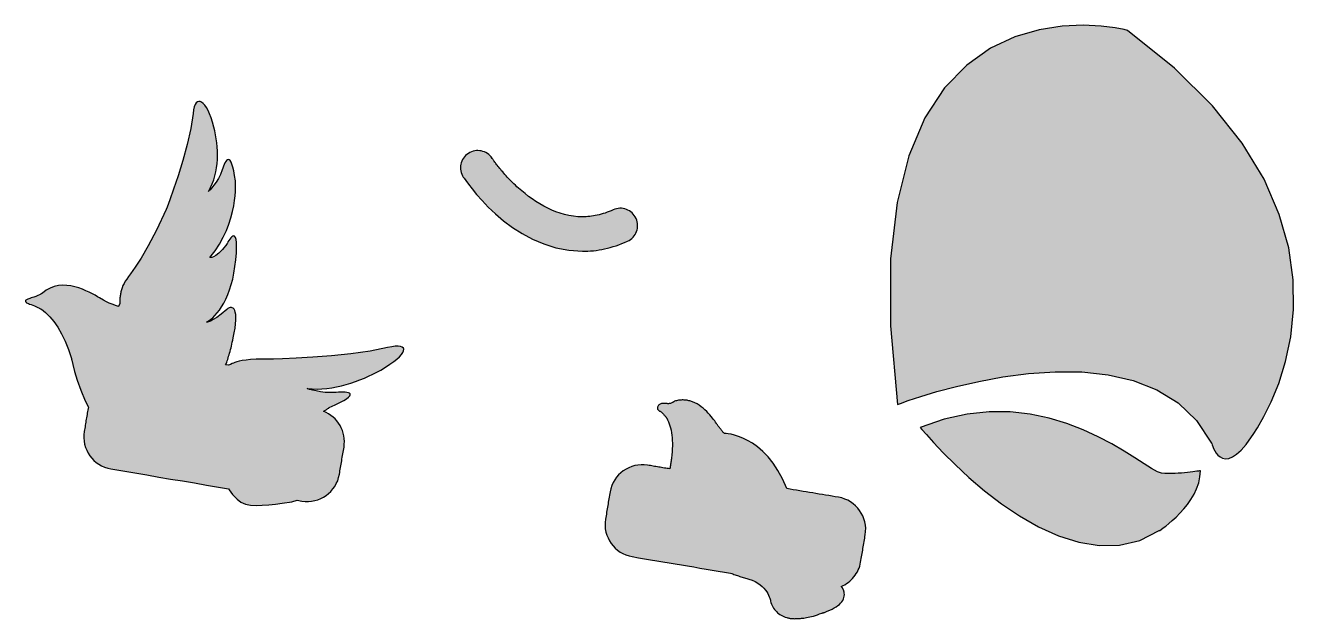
# Model space of a CAD drawing. Extents: x 15.7 to 35.2, y 97.1 to 106.2.
import ezdxf

# ---------------------------------------------------------------- set-up
doc = ezdxf.new("R2010")
doc.units = 0
doc.header["$MEASUREMENT"] = 0
doc.layers.add('_U_30EC_U_30A4_U_30E4_U_30', color=7, linetype='CONTINUOUS')

# ---------------------------------------------------------------- blocks, each defined once
blk = doc.blocks.new('BLOCK_2')
at = {"layer": '_U_30EC_U_30A4_U_30E4_U_30'}
h = blk.add_hatch(color=1, dxfattribs=at)
h.dxf.hatch_style = 2
h.paths.add_polyline_path([(35.189, 102.268), (35.12, 102.757), (34.975, 103.272), (34.74, 103.81), (34.403, 104.366), (33.95, 104.936), (33.369, 105.514), (32.645, 106.096), (32.596, 106.108), (32.457, 106.134), (32.243, 106.16), (31.968, 106.173), (31.646, 106.159), (31.292, 106.105), (30.921, 105.996), (30.545, 105.821), (30.18, 105.564), (29.84, 105.213), (29.539, 104.753), (29.292, 104.172), (29.112, 103.455), (29.014, 102.589), (29.012, 101.56), (29.121, 100.355), (29.164, 100.371), (29.285, 100.414), (29.475, 100.477), (29.724, 100.552), (30.024, 100.632), (30.364, 100.71), (30.736, 100.779), (31.13, 100.83), (31.536, 100.858), (31.945, 100.854), (32.348, 100.812), (32.735, 100.723), (33.097, 100.582), (33.424, 100.379), (33.707, 100.109), (33.937, 99.763), (33.939, 99.756), (33.944, 99.738), (33.953, 99.712), (33.967, 99.68), (33.985, 99.644), (34.007, 99.609), (34.034, 99.576), (34.067, 99.549), (34.105, 99.529), (34.149, 99.521), (34.199, 99.527), (34.255, 99.549), (34.318, 99.59), (34.388, 99.654), (34.464, 99.742), (34.548, 99.859), (34.574, 99.895), (34.641, 99.999), (34.738, 100.168), (34.85, 100.396), (34.965, 100.679), (35.07, 101.013), (35.15, 101.392), (35.194, 101.812)])
h = blk.add_hatch(color=1, dxfattribs=at)
h.dxf.hatch_style = 2
h.paths.add_polyline_path([(21.523, 101.235), (21.498, 101.245), (21.462, 101.249), (21.417, 101.248), (21.363, 101.241), (21.298, 101.227), (21.03, 101.174), (20.737, 101.132), (20.437, 101.101), (20.15, 101.079), (19.894, 101.064), (19.688, 101.055), (19.551, 101.051), (19.501, 101.05), (19.383, 101.051), (19.282, 101.048), (19.197, 101.044), (19.127, 101.037), (19.07, 101.03), (19.023, 101.021), (18.987, 101.011), (18.958, 101.001), (18.935, 100.991), (18.917, 100.982), (18.888, 100.967), (18.859, 100.958), (18.815, 100.961), (18.823, 100.981), (18.831, 101.003), (18.839, 101.024), (18.847, 101.047), (18.854, 101.07), (18.861, 101.094), (18.869, 101.118), (18.876, 101.143), (18.883, 101.169), (18.89, 101.196), (18.897, 101.223), (18.903, 101.252), (18.91, 101.281), (18.917, 101.312), (18.924, 101.343), (18.931, 101.375), (18.947, 101.456), (18.959, 101.528), (18.967, 101.591), (18.971, 101.647), (18.971, 101.695), (18.969, 101.735), (18.963, 101.769), (18.955, 101.796), (18.944, 101.817), (18.931, 101.831), (18.917, 101.84), (18.902, 101.844), (18.885, 101.843), (18.867, 101.837), (18.849, 101.827), (18.831, 101.813), (18.746, 101.743), (18.678, 101.692), (18.624, 101.657), (18.583, 101.635), (18.554, 101.624), (18.536, 101.619), (18.525, 101.619), (18.522, 101.619), (18.552, 101.636), (18.584, 101.658), (18.617, 101.686), (18.65, 101.72), (18.684, 101.759), (18.718, 101.804), (18.752, 101.855), (18.785, 101.911), (18.816, 101.973), (18.846, 102.041), (18.874, 102.115), (18.9, 102.195), (18.923, 102.28), (18.942, 102.372), (18.958, 102.47), (18.97, 102.573), (18.979, 102.684), (18.982, 102.772), (18.98, 102.839), (18.974, 102.887), (18.965, 102.919), (18.953, 102.937), (18.939, 102.943), (18.924, 102.939), (18.908, 102.928), (18.892, 102.911), (18.877, 102.891), (18.862, 102.869), (18.85, 102.849), (18.841, 102.831), (18.835, 102.819), (18.832, 102.815), (18.765, 102.734), (18.71, 102.677), (18.665, 102.64), (18.63, 102.619), (18.604, 102.609), (18.586, 102.608), (18.576, 102.61), (18.573, 102.612), (18.652, 102.714), (18.72, 102.817), (18.778, 102.921), (18.826, 103.023), (18.865, 103.124), (18.896, 103.221), (18.92, 103.314), (18.939, 103.401), (18.951, 103.483), (18.96, 103.557), (18.965, 103.622), (18.967, 103.678), (18.967, 103.724), (18.966, 103.758), (18.965, 103.779), (18.964, 103.786), (18.952, 103.871), (18.939, 103.941), (18.926, 103.998), (18.912, 104.043), (18.898, 104.075), (18.884, 104.097), (18.87, 104.109), (18.856, 104.113), (18.842, 104.109), (18.829, 104.099), (18.816, 104.083), (18.803, 104.062), (18.791, 104.038), (18.78, 104.011), (18.77, 103.983), (18.761, 103.954), (18.735, 103.886), (18.704, 103.823), (18.669, 103.767), (18.635, 103.719), (18.603, 103.679), (18.577, 103.65), (18.559, 103.632), (18.553, 103.625), (18.583, 103.682), (18.61, 103.74), (18.632, 103.8), (18.651, 103.862), (18.665, 103.924), (18.677, 103.987), (18.684, 104.051), (18.689, 104.115), (18.691, 104.179), (18.69, 104.243), (18.686, 104.307), (18.68, 104.37), (18.671, 104.432), (18.661, 104.494), (18.649, 104.553), (18.635, 104.612), (18.614, 104.687), (18.592, 104.755), (18.569, 104.815), (18.545, 104.867), (18.52, 104.911), (18.496, 104.947), (18.471, 104.975), (18.447, 104.994), (18.424, 105.004), (18.403, 105.006), (18.382, 104.998), (18.364, 104.982), (18.348, 104.956), (18.334, 104.92), (18.324, 104.874), (18.316, 104.819), (18.282, 104.589), (18.227, 104.345), (18.159, 104.098), (18.087, 103.865), (18.017, 103.659), (17.957, 103.495), (17.916, 103.385), (17.9, 103.346), (17.753, 103.032), (17.626, 102.788), (17.519, 102.602), (17.429, 102.463), (17.356, 102.36), (17.326, 102.318), (17.299, 102.28), (17.276, 102.246), (17.256, 102.213), (17.239, 102.18), (17.226, 102.146), (17.221, 102.131), (17.216, 102.115), (17.212, 102.1), (17.208, 102.084), (17.205, 102.068), (17.202, 102.052), (17.2, 102.037), (17.198, 102.021), (17.196, 102.005), (17.194, 101.989), (17.193, 101.973), (17.192, 101.958), (17.192, 101.942), (17.191, 101.927), (17.191, 101.912), (17.191, 101.898), (17.189, 101.893), (17.186, 101.889), (17.184, 101.884), (17.182, 101.88), (17.18, 101.877), (17.178, 101.873), (17.177, 101.87), (17.175, 101.867), (17.174, 101.865), (17.173, 101.863), (17.171, 101.859), (17.17, 101.858), (17.17, 101.857), (17.169, 101.856), (17.169, 101.856), (17.155, 101.863), (17.141, 101.869), (17.128, 101.875), (17.115, 101.879), (17.102, 101.884), (17.089, 101.889), (17.061, 101.899), (17.029, 101.912), (16.989, 101.931), (16.94, 101.956), (16.88, 101.991), (16.849, 102.009), (16.813, 102.03), (16.771, 102.053), (16.724, 102.077), (16.673, 102.101), (16.619, 102.124), (16.561, 102.144), (16.501, 102.162), (16.44, 102.175), (16.377, 102.183), (16.313, 102.185), (16.25, 102.179), (16.187, 102.165), (16.125, 102.142), (16.064, 102.109), (16.007, 102.064), (16.004, 102.062), (15.995, 102.057), (15.98, 102.049), (15.96, 102.038), (15.935, 102.026), (15.905, 102.013), (15.871, 102.001), (15.832, 101.989), (15.813, 101.983), (15.796, 101.977), (15.781, 101.971), (15.769, 101.965), (15.758, 101.96), (15.751, 101.954), (15.746, 101.948), (15.743, 101.942), (15.743, 101.936), (15.747, 101.93), (15.753, 101.924), (15.762, 101.917), (15.774, 101.911), (15.79, 101.904), (15.809, 101.896), (15.831, 101.889), (15.858, 101.879), (15.885, 101.868), (15.912, 101.855), (15.936, 101.843), (15.958, 101.832), (15.974, 101.823), (15.985, 101.817), (15.988, 101.815), (15.989, 101.815), (16.053, 101.764), (16.116, 101.701), (16.178, 101.626), (16.239, 101.539), (16.297, 101.439), (16.352, 101.326), (16.403, 101.2), (16.449, 101.06), (16.45, 101.056), (16.451, 101.051), (16.454, 101.035), (16.47, 100.967), (16.497, 100.862), (16.538, 100.729), (16.592, 100.577), (16.66, 100.412), (16.709, 100.316), (16.705, 100.293), (16.701, 100.269), (16.697, 100.246), (16.693, 100.222), (16.689, 100.199), (16.685, 100.175), (16.681, 100.152), (16.677, 100.129), (16.673, 100.105), (16.669, 100.082), (16.665, 100.058), (16.661, 100.035), (16.658, 100.012), (16.654, 99.988), (16.65, 99.965), (16.646, 99.941), (16.64, 99.891), (16.639, 99.841), (16.643, 99.792), (16.652, 99.744), (16.666, 99.697), (16.684, 99.652), (16.706, 99.609), (16.732, 99.569), (16.762, 99.531), (16.795, 99.496), (16.831, 99.465), (16.871, 99.437), (16.913, 99.412), (16.958, 99.392), (17.006, 99.376), (17.056, 99.365), (17.239, 99.335), (17.422, 99.304), (17.605, 99.273), (17.788, 99.242), (17.971, 99.211), (18.154, 99.181), (18.337, 99.15), (18.52, 99.119), (18.703, 99.088), (18.859, 99.062), (18.871, 99.043), (18.922, 98.974), (18.989, 98.9), (19.048, 98.855), (19.118, 98.826), (19.197, 98.811), (19.283, 98.806), (19.377, 98.808), (19.475, 98.817), (19.578, 98.827), (19.684, 98.838), (19.83, 98.86), (19.912, 98.885), (19.983, 98.873), (20.034, 98.867), (20.084, 98.866), (20.133, 98.87), (20.181, 98.879), (20.228, 98.893), (20.273, 98.911), (20.315, 98.933), (20.356, 98.959), (20.394, 98.989), (20.428, 99.022), (20.46, 99.058), (20.488, 99.098), (20.512, 99.14), (20.533, 99.185), (20.548, 99.233), (20.559, 99.283), (20.564, 99.309), (20.568, 99.335), (20.573, 99.361), (20.577, 99.387), (20.581, 99.413), (20.586, 99.439), (20.59, 99.465), (20.595, 99.491), (20.599, 99.518), (20.603, 99.544), (20.608, 99.57), (20.612, 99.596), (20.616, 99.622), (20.621, 99.648), (20.625, 99.674), (20.63, 99.7), (20.635, 99.745), (20.637, 99.789), (20.634, 99.832), (20.628, 99.874), (20.618, 99.916), (20.605, 99.956), (20.589, 99.995), (20.569, 100.033), (20.547, 100.068), (20.521, 100.102), (20.493, 100.133), (20.463, 100.162), (20.429, 100.188), (20.394, 100.212), (20.356, 100.232), (20.317, 100.25), (20.324, 100.253), (20.333, 100.259), (20.337, 100.261), (20.346, 100.267), (20.354, 100.272), (20.362, 100.277), (20.369, 100.282), (20.376, 100.287), (20.378, 100.288), (20.384, 100.292), (20.391, 100.297), (20.391, 100.297), (20.395, 100.3), (20.398, 100.303), (20.401, 100.304), (20.403, 100.306), (20.404, 100.307), (20.404, 100.307), (20.494, 100.348), (20.567, 100.384), (20.625, 100.416), (20.669, 100.444), (20.699, 100.467), (20.718, 100.487), (20.726, 100.503), (20.725, 100.516), (20.715, 100.527), (20.698, 100.534), (20.675, 100.54), (20.648, 100.543), (20.616, 100.544), (20.582, 100.544), (20.547, 100.543), (20.511, 100.54), (20.425, 100.537), (20.343, 100.541), (20.268, 100.55), (20.201, 100.562), (20.145, 100.575), (20.102, 100.587), (20.075, 100.595), (20.065, 100.598), (20.14, 100.593), (20.216, 100.591), (20.291, 100.594), (20.367, 100.6), (20.442, 100.61), (20.516, 100.624), (20.59, 100.64), (20.663, 100.659), (20.735, 100.681), (20.806, 100.705), (20.875, 100.731), (20.943, 100.758), (21.008, 100.788), (21.072, 100.818), (21.133, 100.85), (21.193, 100.883), (21.268, 100.927), (21.335, 100.971), (21.392, 101.012), (21.441, 101.051), (21.48, 101.088), (21.511, 101.121), (21.532, 101.152), (21.544, 101.179), (21.546, 101.202), (21.54, 101.221)])
h = blk.add_hatch(color=1, dxfattribs=at)
h.dxf.hatch_style = 2
h.paths.add_polyline_path([(24.714, 102.765), (24.758, 102.777), (24.802, 102.791), (24.846, 102.807), (24.89, 102.823), (24.934, 102.841), (24.978, 102.861), (25.002, 102.873), (25.024, 102.888), (25.045, 102.904), (25.063, 102.922), (25.079, 102.942), (25.094, 102.963), (25.106, 102.985), (25.116, 103.008), (25.124, 103.033), (25.129, 103.057), (25.132, 103.083), (25.133, 103.108), (25.131, 103.134), (25.127, 103.16), (25.119, 103.185), (25.11, 103.211), (25.097, 103.235), (25.082, 103.257), (25.066, 103.277), (25.048, 103.296), (25.028, 103.312), (25.007, 103.327), (24.985, 103.339), (24.961, 103.349), (24.937, 103.357), (24.912, 103.362), (24.887, 103.365), (24.861, 103.366), (24.836, 103.364), (24.81, 103.359), (24.784, 103.352), (24.759, 103.342), (24.727, 103.328), (24.696, 103.315), (24.664, 103.304), (24.634, 103.293), (24.603, 103.283), (24.573, 103.274), (24.543, 103.266), (24.514, 103.259), (24.484, 103.253), (24.455, 103.248), (24.427, 103.244), (24.398, 103.241), (24.37, 103.238), (24.342, 103.236), (24.314, 103.235), (24.287, 103.234), (24.217, 103.236), (24.149, 103.243), (24.08, 103.254), (24.013, 103.27), (23.947, 103.289), (23.881, 103.312), (23.817, 103.338), (23.754, 103.367), (23.693, 103.399), (23.632, 103.433), (23.574, 103.47), (23.517, 103.508), (23.461, 103.548), (23.408, 103.59), (23.356, 103.632), (23.307, 103.676), (23.283, 103.697), (23.26, 103.719), (23.237, 103.74), (23.216, 103.761), (23.194, 103.783), (23.174, 103.804), (23.154, 103.825), (23.134, 103.845), (23.116, 103.865), (23.098, 103.885), (23.081, 103.905), (23.064, 103.924), (23.048, 103.942), (23.033, 103.96), (23.019, 103.977), (23.005, 103.994), (22.993, 104.009), (22.981, 104.025), (22.97, 104.039), (22.96, 104.052), (22.951, 104.064), (22.942, 104.075), (22.935, 104.086), (22.928, 104.095), (22.922, 104.103), (22.917, 104.111), (22.913, 104.117), (22.91, 104.122), (22.907, 104.126), (22.905, 104.129), (22.904, 104.13), (22.903, 104.131), (22.887, 104.153), (22.869, 104.173), (22.85, 104.19), (22.829, 104.206), (22.807, 104.219), (22.784, 104.23), (22.76, 104.239), (22.736, 104.245), (22.711, 104.249), (22.685, 104.251), (22.66, 104.25), (22.634, 104.247), (22.609, 104.241), (22.584, 104.233), (22.56, 104.222), (22.537, 104.208), (22.515, 104.192), (22.495, 104.174), (22.477, 104.155), (22.462, 104.134), (22.449, 104.112), (22.438, 104.089), (22.429, 104.065), (22.423, 104.041), (22.418, 104.016), (22.417, 103.99), (22.418, 103.965), (22.421, 103.939), (22.427, 103.914), (22.435, 103.889), (22.446, 103.865), (22.46, 103.842), (22.471, 103.827), (22.498, 103.791), (22.539, 103.735), (22.594, 103.663), (22.663, 103.578), (22.747, 103.484), (22.843, 103.383), (22.953, 103.279), (23.077, 103.175), (23.213, 103.073), (23.362, 102.978), (23.523, 102.892), (23.696, 102.819), (23.881, 102.761), (24.078, 102.722), (24.287, 102.705), (24.329, 102.706), (24.37, 102.708), (24.413, 102.711), (24.455, 102.715), (24.498, 102.72), (24.541, 102.726), (24.584, 102.734), (24.627, 102.743), (24.671, 102.753)])
h = blk.add_hatch(color=1, dxfattribs=at)
h.dxf.hatch_style = 2
h.paths.add_polyline_path([(28.618, 98.553), (28.604, 98.599), (28.586, 98.644), (28.564, 98.687), (28.538, 98.727), (28.509, 98.765), (28.475, 98.8), (28.439, 98.831), (28.399, 98.859), (28.357, 98.884), (28.312, 98.904), (28.264, 98.92), (28.214, 98.931), (28.165, 98.939), (28.115, 98.947), (28.066, 98.956), (28.016, 98.964), (27.967, 98.972), (27.917, 98.981), (27.868, 98.989), (27.818, 98.997), (27.769, 99.006), (27.719, 99.014), (27.67, 99.022), (27.62, 99.031), (27.571, 99.039), (27.521, 99.047), (27.472, 99.056), (27.422, 99.064), (27.357, 99.213), (27.286, 99.343), (27.211, 99.456), (27.133, 99.553), (27.053, 99.635), (26.974, 99.704), (26.895, 99.76), (26.818, 99.804), (26.746, 99.839), (26.679, 99.865), (26.618, 99.884), (26.566, 99.897), (26.522, 99.905), (26.49, 99.908), (26.469, 99.91), (26.462, 99.91), (26.455, 99.919), (26.447, 99.927), (26.44, 99.936), (26.432, 99.946), (26.425, 99.955), (26.417, 99.964), (26.41, 99.974), (26.402, 99.983), (26.394, 99.993), (26.387, 100.003), (26.379, 100.013), (26.371, 100.023), (26.364, 100.034), (26.356, 100.044), (26.348, 100.055), (26.341, 100.065), (26.329, 100.082), (26.315, 100.102), (26.299, 100.124), (26.281, 100.147), (26.262, 100.171), (26.24, 100.196), (26.217, 100.222), (26.193, 100.247), (26.166, 100.273), (26.138, 100.297), (26.108, 100.321), (26.077, 100.343), (26.044, 100.363), (26.009, 100.381), (25.973, 100.396), (25.935, 100.409), (25.92, 100.412), (25.905, 100.416), (25.891, 100.419), (25.876, 100.421), (25.861, 100.422), (25.846, 100.423), (25.831, 100.424), (25.817, 100.424), (25.802, 100.423), (25.787, 100.422), (25.772, 100.421), (25.758, 100.419), (25.743, 100.416), (25.728, 100.412), (25.713, 100.409), (25.699, 100.404), (25.698, 100.404), (25.696, 100.402), (25.693, 100.4), (25.689, 100.397), (25.684, 100.394), (25.679, 100.39), (25.672, 100.387), (25.665, 100.383), (25.657, 100.379), (25.648, 100.375), (25.639, 100.372), (25.629, 100.37), (25.619, 100.368), (25.608, 100.367), (25.596, 100.367), (25.584, 100.368), (25.576, 100.369), (25.567, 100.37), (25.558, 100.371), (25.548, 100.372), (25.538, 100.372), (25.528, 100.372), (25.518, 100.371), (25.508, 100.37), (25.498, 100.368), (25.488, 100.365), (25.479, 100.362), (25.47, 100.357), (25.463, 100.351), (25.455, 100.344), (25.449, 100.336), (25.443, 100.326), (25.44, 100.316), (25.438, 100.307), (25.437, 100.298), (25.438, 100.291), (25.44, 100.284), (25.443, 100.278), (25.448, 100.273), (25.453, 100.267), (25.459, 100.263), (25.465, 100.258), (25.471, 100.254), (25.478, 100.25), (25.485, 100.245), (25.492, 100.241), (25.498, 100.236), (25.504, 100.232), (25.51, 100.225), (25.517, 100.219), (25.524, 100.212), (25.53, 100.205), (25.537, 100.198), (25.543, 100.191), (25.549, 100.183), (25.554, 100.177), (25.56, 100.17), (25.565, 100.164), (25.569, 100.158), (25.573, 100.154), (25.576, 100.15), (25.578, 100.147), (25.579, 100.145), (25.58, 100.144), (25.594, 100.118), (25.607, 100.089), (25.619, 100.059), (25.629, 100.028), (25.639, 99.994), (25.647, 99.959), (25.653, 99.922), (25.658, 99.884), (25.662, 99.844), (25.665, 99.803), (25.666, 99.761), (25.666, 99.718), (25.665, 99.673), (25.662, 99.627), (25.658, 99.581), (25.653, 99.533), (25.652, 99.528), (25.652, 99.523), (25.651, 99.518), (25.65, 99.513), (25.65, 99.508), (25.649, 99.503), (25.648, 99.497), (25.647, 99.492), (25.647, 99.486), (25.646, 99.48), (25.645, 99.475), (25.644, 99.469), (25.643, 99.463), (25.642, 99.457), (25.641, 99.451), (25.64, 99.445), (25.639, 99.44), (25.638, 99.436), (25.638, 99.431), (25.637, 99.426), (25.636, 99.421), (25.635, 99.417), (25.635, 99.412), (25.634, 99.407), (25.633, 99.402), (25.632, 99.397), (25.632, 99.392), (25.631, 99.387), (25.63, 99.382), (25.629, 99.376), (25.629, 99.371), (25.628, 99.366), (25.607, 99.37), (25.585, 99.373), (25.564, 99.377), (25.543, 99.38), (25.521, 99.384), (25.5, 99.387), (25.479, 99.391), (25.457, 99.395), (25.436, 99.398), (25.415, 99.402), (25.393, 99.405), (25.372, 99.409), (25.351, 99.413), (25.329, 99.416), (25.308, 99.42), (25.287, 99.423), (25.236, 99.429), (25.186, 99.43), (25.137, 99.426), (25.089, 99.417), (25.042, 99.403), (24.997, 99.385), (24.955, 99.363), (24.914, 99.337), (24.876, 99.307), (24.842, 99.274), (24.81, 99.238), (24.782, 99.198), (24.758, 99.156), (24.738, 99.111), (24.722, 99.063), (24.711, 99.013), (24.706, 98.987), (24.702, 98.961), (24.698, 98.935), (24.693, 98.909), (24.689, 98.883), (24.684, 98.857), (24.68, 98.831), (24.676, 98.805), (24.671, 98.778), (24.667, 98.752), (24.662, 98.726), (24.658, 98.7), (24.654, 98.674), (24.649, 98.648), (24.645, 98.622), (24.64, 98.596), (24.635, 98.545), (24.634, 98.495), (24.638, 98.446), (24.647, 98.398), (24.661, 98.351), (24.679, 98.306), (24.701, 98.264), (24.727, 98.223), (24.756, 98.186), (24.789, 98.151), (24.826, 98.119), (24.866, 98.091), (24.908, 98.067), (24.953, 98.047), (25.001, 98.031), (25.05, 98.02), (25.145, 98.004), (25.239, 97.988), (25.333, 97.972), (25.427, 97.956), (25.522, 97.94), (25.616, 97.925), (25.71, 97.909), (25.805, 97.893), (25.899, 97.877), (25.993, 97.861), (26.087, 97.845), (26.182, 97.829), (26.276, 97.814), (26.37, 97.798), (26.464, 97.782), (26.559, 97.766), (26.576, 97.76), (26.593, 97.754), (26.611, 97.748), (26.628, 97.741), (26.646, 97.735), (26.664, 97.729), (26.682, 97.723), (26.7, 97.717), (26.718, 97.711), (26.736, 97.705), (26.754, 97.699), (26.771, 97.694), (26.789, 97.689), (26.806, 97.683), (26.823, 97.679), (26.839, 97.674), (26.891, 97.657), (26.937, 97.637), (26.977, 97.614), (27.013, 97.589), (27.044, 97.562), (27.071, 97.535), (27.094, 97.507), (27.113, 97.48), (27.129, 97.453), (27.142, 97.428), (27.152, 97.405), (27.16, 97.384), (27.165, 97.366), (27.169, 97.353), (27.171, 97.343), (27.172, 97.338), (27.178, 97.315), (27.187, 97.292), (27.196, 97.27), (27.207, 97.249), (27.219, 97.229), (27.232, 97.211), (27.246, 97.193), (27.262, 97.176), (27.278, 97.16), (27.296, 97.146), (27.314, 97.133), (27.334, 97.121), (27.354, 97.11), (27.375, 97.1), (27.398, 97.091), (27.421, 97.084), (27.431, 97.081), (27.441, 97.079), (27.451, 97.077), (27.461, 97.075), (27.472, 97.073), (27.482, 97.072), (27.493, 97.07), (27.504, 97.07), (27.515, 97.069), (27.526, 97.069), (27.537, 97.068), (27.548, 97.069), (27.559, 97.069), (27.57, 97.07), (27.581, 97.071), (27.593, 97.072), (27.603, 97.072), (27.615, 97.072), (27.629, 97.073), (27.645, 97.074), (27.663, 97.076), (27.682, 97.078), (27.703, 97.081), (27.725, 97.084), (27.749, 97.089), (27.775, 97.094), (27.802, 97.101), (27.83, 97.109), (27.86, 97.118), (27.891, 97.128), (27.923, 97.14), (27.957, 97.153), (27.96, 97.154), (27.963, 97.155), (27.966, 97.155), (27.968, 97.156), (27.971, 97.156), (27.974, 97.157), (27.977, 97.158), (27.979, 97.158), (27.982, 97.159), (27.984, 97.16), (27.987, 97.161), (27.99, 97.161), (27.992, 97.162), (27.995, 97.163), (27.997, 97.164), (28, 97.165), (28.041, 97.181), (28.08, 97.198), (28.115, 97.215), (28.148, 97.232), (28.177, 97.25), (28.204, 97.269), (28.227, 97.288), (28.247, 97.308), (28.264, 97.328), (28.278, 97.349), (28.289, 97.371), (28.297, 97.392), (28.302, 97.415), (28.304, 97.438), (28.303, 97.461), (28.299, 97.485), (28.298, 97.487), (28.298, 97.489), (28.297, 97.492), (28.296, 97.494), (28.296, 97.496), (28.295, 97.499), (28.294, 97.501), (28.293, 97.504), (28.293, 97.506), (28.292, 97.509), (28.291, 97.511), (28.29, 97.513), (28.289, 97.516), (28.288, 97.518), (28.286, 97.521), (28.285, 97.523), (28.284, 97.525), (28.283, 97.528), (28.281, 97.53), (28.28, 97.533), (28.278, 97.535), (28.276, 97.538), (28.274, 97.54), (28.272, 97.542), (28.271, 97.545), (28.269, 97.547), (28.267, 97.55), (28.265, 97.552), (28.263, 97.554), (28.261, 97.557), (28.259, 97.559), (28.257, 97.562), (28.285, 97.575), (28.312, 97.589), (28.338, 97.606), (28.363, 97.624), (28.387, 97.643), (28.41, 97.663), (28.431, 97.686), (28.451, 97.709), (28.47, 97.734), (28.487, 97.759), (28.503, 97.786), (28.517, 97.815), (28.529, 97.844), (28.539, 97.874), (28.548, 97.905), (28.554, 97.937), (28.558, 97.963), (28.563, 97.989), (28.567, 98.015), (28.572, 98.041), (28.576, 98.068), (28.58, 98.094), (28.585, 98.12), (28.589, 98.146), (28.594, 98.172), (28.598, 98.198), (28.602, 98.224), (28.607, 98.25), (28.611, 98.276), (28.616, 98.302), (28.62, 98.329), (28.624, 98.355), (28.63, 98.405), (28.631, 98.455), (28.627, 98.505)])
h = blk.add_hatch(color=1, dxfattribs=at)
h.dxf.hatch_style = 2
h.paths.add_polyline_path([(33.751, 99.337), (33.733, 99.334), (33.71, 99.33), (33.681, 99.326), (33.647, 99.321), (33.609, 99.316), (33.567, 99.311), (33.522, 99.307), (33.475, 99.303), (33.425, 99.299), (33.375, 99.297), (33.323, 99.296), (33.272, 99.296), (33.22, 99.297), (33.17, 99.301), (33.107, 99.322), (33.017, 99.371), (32.901, 99.445), (32.761, 99.536), (32.596, 99.639), (32.408, 99.749), (32.198, 99.86), (31.967, 99.967), (31.715, 100.064), (31.445, 100.146), (31.156, 100.206), (30.849, 100.24), (30.527, 100.243), (30.188, 100.207), (29.835, 100.129), (29.469, 100.002), (29.493, 99.973), (29.562, 99.893), (29.672, 99.769), (29.821, 99.613), (30.002, 99.432), (30.214, 99.235), (30.452, 99.032), (30.712, 98.832), (30.991, 98.644), (31.284, 98.476), (31.588, 98.339), (31.899, 98.24), (32.213, 98.19), (32.526, 98.197), (32.834, 98.27), (33.134, 98.419), (33.141, 98.423), (33.161, 98.437), (33.192, 98.46), (33.233, 98.49), (33.281, 98.529), (33.334, 98.574), (33.391, 98.627), (33.45, 98.686), (33.508, 98.751), (33.565, 98.822), (33.619, 98.898), (33.667, 98.979), (33.707, 99.063), (33.738, 99.152), (33.758, 99.244), (33.765, 99.339), (33.762, 99.339)])
for points in [[(35.189, 102.268), (35.12, 102.757), (34.975, 103.272), (34.74, 103.81), (34.403, 104.366), (33.95, 104.936), (33.369, 105.514), (32.645, 106.096), (32.596, 106.108), (32.457, 106.134), (32.243, 106.16), (31.968, 106.173), (31.646, 106.159), (31.292, 106.105), (30.921, 105.996), (30.545, 105.821), (30.18, 105.564), (29.84, 105.213), (29.539, 104.753), (29.292, 104.172), (29.112, 103.455), (29.014, 102.589), (29.012, 101.56), (29.121, 100.355), (29.164, 100.371), (29.285, 100.414), (29.475, 100.477), (29.724, 100.552), (30.024, 100.632), (30.364, 100.71), (30.736, 100.779), (31.13, 100.83), (31.536, 100.858), (31.945, 100.854), (32.348, 100.812), (32.735, 100.723), (33.097, 100.582), (33.424, 100.379), (33.707, 100.109), (33.937, 99.763), (33.939, 99.756), (33.944, 99.738), (33.953, 99.712), (33.967, 99.68), (33.985, 99.644), (34.007, 99.609), (34.034, 99.576), (34.067, 99.549), (34.105, 99.529), (34.149, 99.521), (34.199, 99.527), (34.255, 99.549), (34.318, 99.59), (34.388, 99.654), (34.464, 99.742), (34.548, 99.859), (34.574, 99.895), (34.641, 99.999), (34.738, 100.168), (34.85, 100.396), (34.965, 100.679), (35.07, 101.013), (35.15, 101.392), (35.194, 101.812), (35.189, 102.268)], [(21.523, 101.235), (21.498, 101.245), (21.462, 101.249), (21.417, 101.248), (21.363, 101.241), (21.298, 101.227), (21.03, 101.174), (20.737, 101.132), (20.437, 101.101), (20.15, 101.079), (19.894, 101.064), (19.688, 101.055), (19.551, 101.051), (19.501, 101.05), (19.383, 101.051), (19.282, 101.048), (19.197, 101.044), (19.127, 101.037), (19.07, 101.03), (19.023, 101.021), (18.987, 101.011), (18.958, 101.001), (18.935, 100.991), (18.917, 100.982), (18.888, 100.967), (18.859, 100.958), (18.815, 100.961), (18.823, 100.981), (18.831, 101.003), (18.839, 101.024), (18.847, 101.047), (18.854, 101.07), (18.861, 101.094), (18.869, 101.118), (18.876, 101.143), (18.883, 101.169), (18.89, 101.196), (18.897, 101.223), (18.903, 101.252), (18.91, 101.281), (18.917, 101.312), (18.924, 101.343), (18.931, 101.375), (18.947, 101.456), (18.959, 101.528), (18.967, 101.591), (18.971, 101.647), (18.971, 101.695), (18.969, 101.735), (18.963, 101.769), (18.955, 101.796), (18.944, 101.817), (18.931, 101.831), (18.917, 101.84), (18.902, 101.844), (18.885, 101.843), (18.867, 101.837), (18.849, 101.827), (18.831, 101.813), (18.746, 101.743), (18.678, 101.692), (18.624, 101.657), (18.583, 101.635), (18.554, 101.624), (18.536, 101.619), (18.525, 101.619), (18.522, 101.619), (18.552, 101.636), (18.584, 101.658), (18.617, 101.686), (18.65, 101.72), (18.684, 101.759), (18.718, 101.804), (18.752, 101.855), (18.785, 101.911), (18.816, 101.973), (18.846, 102.041), (18.874, 102.115), (18.9, 102.195), (18.923, 102.28), (18.942, 102.372), (18.958, 102.47), (18.97, 102.573), (18.979, 102.684), (18.982, 102.772), (18.98, 102.839), (18.974, 102.887), (18.965, 102.919), (18.953, 102.937), (18.939, 102.943), (18.924, 102.939), (18.908, 102.928), (18.892, 102.911), (18.877, 102.891), (18.862, 102.869), (18.85, 102.849), (18.841, 102.831), (18.835, 102.819), (18.832, 102.815), (18.765, 102.734), (18.71, 102.677), (18.665, 102.64), (18.63, 102.619), (18.604, 102.609), (18.586, 102.608), (18.576, 102.61), (18.573, 102.612), (18.652, 102.714), (18.72, 102.817), (18.778, 102.921), (18.826, 103.023), (18.865, 103.124), (18.896, 103.221), (18.92, 103.314), (18.939, 103.401), (18.951, 103.483), (18.96, 103.557), (18.965, 103.622), (18.967, 103.678), (18.967, 103.724), (18.966, 103.758), (18.965, 103.779), (18.964, 103.786), (18.952, 103.871), (18.939, 103.941), (18.926, 103.998), (18.912, 104.043), (18.898, 104.075), (18.884, 104.097), (18.87, 104.109), (18.856, 104.113), (18.842, 104.109), (18.829, 104.099), (18.816, 104.083), (18.803, 104.062), (18.791, 104.038), (18.78, 104.011), (18.77, 103.983), (18.761, 103.954), (18.735, 103.886), (18.704, 103.823), (18.669, 103.767), (18.635, 103.719), (18.603, 103.679), (18.577, 103.65), (18.559, 103.632), (18.553, 103.625), (18.583, 103.682), (18.61, 103.74), (18.632, 103.8), (18.651, 103.862), (18.665, 103.924), (18.677, 103.987), (18.684, 104.051), (18.689, 104.115), (18.691, 104.179), (18.69, 104.243), (18.686, 104.307), (18.68, 104.37), (18.671, 104.432), (18.661, 104.494), (18.649, 104.553), (18.635, 104.612), (18.614, 104.687), (18.592, 104.755), (18.569, 104.815), (18.545, 104.867), (18.52, 104.911), (18.496, 104.947), (18.471, 104.975), (18.447, 104.994), (18.424, 105.004), (18.403, 105.006), (18.382, 104.998), (18.364, 104.982), (18.348, 104.956), (18.334, 104.92), (18.324, 104.874), (18.316, 104.819), (18.282, 104.589), (18.227, 104.345), (18.159, 104.098), (18.087, 103.865), (18.017, 103.659), (17.957, 103.495), (17.916, 103.385), (17.9, 103.346), (17.753, 103.032), (17.626, 102.788), (17.519, 102.602), (17.429, 102.463), (17.356, 102.36), (17.326, 102.318), (17.299, 102.28), (17.276, 102.246), (17.256, 102.213), (17.239, 102.18), (17.226, 102.146), (17.221, 102.131), (17.216, 102.115), (17.212, 102.1), (17.208, 102.084), (17.205, 102.068), (17.202, 102.052), (17.2, 102.037), (17.198, 102.021), (17.196, 102.005), (17.194, 101.989), (17.193, 101.973), (17.192, 101.958), (17.192, 101.942), (17.191, 101.927), (17.191, 101.912), (17.191, 101.898), (17.189, 101.893), (17.186, 101.889), (17.184, 101.884), (17.182, 101.88), (17.18, 101.877), (17.178, 101.873), (17.177, 101.87), (17.175, 101.867), (17.174, 101.865), (17.173, 101.863), (17.171, 101.859), (17.17, 101.858), (17.17, 101.857), (17.169, 101.856), (17.169, 101.856), (17.155, 101.863), (17.141, 101.869), (17.128, 101.875), (17.115, 101.879), (17.102, 101.884), (17.089, 101.889), (17.061, 101.899), (17.029, 101.912), (16.989, 101.931), (16.94, 101.956), (16.88, 101.991), (16.849, 102.009), (16.813, 102.03), (16.771, 102.053), (16.724, 102.077), (16.673, 102.101), (16.619, 102.124), (16.561, 102.144), (16.501, 102.162), (16.44, 102.175), (16.377, 102.183), (16.313, 102.185), (16.25, 102.179), (16.187, 102.165), (16.125, 102.142), (16.064, 102.109), (16.007, 102.064), (16.004, 102.062), (15.995, 102.057), (15.98, 102.049), (15.96, 102.038), (15.935, 102.026), (15.905, 102.013), (15.871, 102.001), (15.832, 101.989), (15.813, 101.983), (15.796, 101.977), (15.781, 101.971), (15.769, 101.965), (15.758, 101.96), (15.751, 101.954), (15.746, 101.948), (15.743, 101.942), (15.743, 101.936), (15.747, 101.93), (15.753, 101.924), (15.762, 101.917), (15.774, 101.911), (15.79, 101.904), (15.809, 101.896), (15.831, 101.889), (15.858, 101.879), (15.885, 101.868), (15.912, 101.855), (15.936, 101.843), (15.958, 101.832), (15.974, 101.823), (15.985, 101.817), (15.988, 101.815), (15.989, 101.815), (16.053, 101.764), (16.116, 101.701), (16.178, 101.626), (16.239, 101.539), (16.297, 101.439), (16.352, 101.326), (16.403, 101.2), (16.449, 101.06), (16.45, 101.056), (16.451, 101.051), (16.454, 101.035), (16.47, 100.967), (16.497, 100.862), (16.538, 100.729), (16.592, 100.577), (16.66, 100.412), (16.709, 100.316), (16.705, 100.293), (16.701, 100.269), (16.697, 100.246), (16.693, 100.222), (16.689, 100.199), (16.685, 100.175), (16.681, 100.152), (16.677, 100.129), (16.673, 100.105), (16.669, 100.082), (16.665, 100.058), (16.661, 100.035), (16.658, 100.012), (16.654, 99.988), (16.65, 99.965), (16.646, 99.941), (16.64, 99.891), (16.639, 99.841), (16.643, 99.792), (16.652, 99.744), (16.666, 99.697), (16.684, 99.652), (16.706, 99.609), (16.732, 99.569), (16.762, 99.531), (16.795, 99.496), (16.831, 99.465), (16.871, 99.437), (16.913, 99.412), (16.958, 99.392), (17.006, 99.376), (17.056, 99.365), (17.239, 99.335), (17.422, 99.304), (17.605, 99.273), (17.788, 99.242), (17.971, 99.211), (18.154, 99.181), (18.337, 99.15), (18.52, 99.119), (18.703, 99.088), (18.859, 99.062), (18.871, 99.043), (18.922, 98.974), (18.989, 98.9), (19.048, 98.855), (19.118, 98.826), (19.197, 98.811), (19.283, 98.806), (19.377, 98.808), (19.475, 98.817), (19.578, 98.827), (19.684, 98.838), (19.83, 98.86), (19.912, 98.885), (19.983, 98.873), (20.034, 98.867), (20.084, 98.866), (20.133, 98.87), (20.181, 98.879), (20.228, 98.893), (20.273, 98.911), (20.315, 98.933), (20.356, 98.959), (20.394, 98.989), (20.428, 99.022), (20.46, 99.058), (20.488, 99.098), (20.512, 99.14), (20.533, 99.185), (20.548, 99.233), (20.559, 99.283), (20.564, 99.309), (20.568, 99.335), (20.573, 99.361), (20.577, 99.387), (20.581, 99.413), (20.586, 99.439), (20.59, 99.465), (20.595, 99.491), (20.599, 99.518), (20.603, 99.544), (20.608, 99.57), (20.612, 99.596), (20.616, 99.622), (20.621, 99.648), (20.625, 99.674), (20.63, 99.7), (20.635, 99.745), (20.637, 99.789), (20.634, 99.832), (20.628, 99.874), (20.618, 99.916), (20.605, 99.956), (20.589, 99.995), (20.569, 100.033), (20.547, 100.068), (20.521, 100.102), (20.493, 100.133), (20.463, 100.162), (20.429, 100.188), (20.394, 100.212), (20.356, 100.232), (20.317, 100.25), (20.324, 100.253), (20.333, 100.259), (20.337, 100.261), (20.346, 100.267), (20.354, 100.272), (20.362, 100.277), (20.369, 100.282), (20.376, 100.287), (20.378, 100.288), (20.384, 100.292), (20.391, 100.297), (20.391, 100.297), (20.395, 100.3), (20.398, 100.303), (20.401, 100.304), (20.403, 100.306), (20.404, 100.307), (20.404, 100.307), (20.494, 100.348), (20.567, 100.384), (20.625, 100.416), (20.669, 100.444), (20.699, 100.467), (20.718, 100.487), (20.726, 100.503), (20.725, 100.516), (20.715, 100.527), (20.698, 100.534), (20.675, 100.54), (20.648, 100.543), (20.616, 100.544), (20.582, 100.544), (20.547, 100.543), (20.511, 100.54), (20.425, 100.537), (20.343, 100.541), (20.268, 100.55), (20.201, 100.562), (20.145, 100.575), (20.102, 100.587), (20.075, 100.595), (20.065, 100.598), (20.14, 100.593), (20.216, 100.591), (20.291, 100.594), (20.367, 100.6), (20.442, 100.61), (20.516, 100.624), (20.59, 100.64), (20.663, 100.659), (20.735, 100.681), (20.806, 100.705), (20.875, 100.731), (20.943, 100.758), (21.008, 100.788), (21.072, 100.818), (21.133, 100.85), (21.193, 100.883), (21.268, 100.927), (21.335, 100.971), (21.392, 101.012), (21.441, 101.051), (21.48, 101.088), (21.511, 101.121), (21.532, 101.152), (21.544, 101.179), (21.546, 101.202), (21.54, 101.221), (21.523, 101.235)], [(24.714, 102.765), (24.758, 102.777), (24.802, 102.791), (24.846, 102.807), (24.89, 102.823), (24.934, 102.841), (24.978, 102.861), (25.002, 102.873), (25.024, 102.888), (25.045, 102.904), (25.063, 102.922), (25.079, 102.942), (25.094, 102.963), (25.106, 102.985), (25.116, 103.008), (25.124, 103.033), (25.129, 103.057), (25.132, 103.083), (25.133, 103.108), (25.131, 103.134), (25.127, 103.16), (25.119, 103.185), (25.11, 103.211), (25.097, 103.235), (25.082, 103.257), (25.066, 103.277), (25.048, 103.296), (25.028, 103.312), (25.007, 103.327), (24.985, 103.339), (24.961, 103.349), (24.937, 103.357), (24.912, 103.362), (24.887, 103.365), (24.861, 103.366), (24.836, 103.364), (24.81, 103.359), (24.784, 103.352), (24.759, 103.342), (24.727, 103.328), (24.696, 103.315), (24.664, 103.304), (24.634, 103.293), (24.603, 103.283), (24.573, 103.274), (24.543, 103.266), (24.514, 103.259), (24.484, 103.253), (24.455, 103.248), (24.427, 103.244), (24.398, 103.241), (24.37, 103.238), (24.342, 103.236), (24.314, 103.235), (24.287, 103.234), (24.217, 103.236), (24.149, 103.243), (24.08, 103.254), (24.013, 103.27), (23.947, 103.289), (23.881, 103.312), (23.817, 103.338), (23.754, 103.367), (23.693, 103.399), (23.632, 103.433), (23.574, 103.47), (23.517, 103.508), (23.461, 103.548), (23.408, 103.59), (23.356, 103.632), (23.307, 103.676), (23.283, 103.697), (23.26, 103.719), (23.237, 103.74), (23.216, 103.761), (23.194, 103.783), (23.174, 103.804), (23.154, 103.825), (23.134, 103.845), (23.116, 103.865), (23.098, 103.885), (23.081, 103.905), (23.064, 103.924), (23.048, 103.942), (23.033, 103.96), (23.019, 103.977), (23.005, 103.994), (22.993, 104.009), (22.981, 104.025), (22.97, 104.039), (22.96, 104.052), (22.951, 104.064), (22.942, 104.075), (22.935, 104.086), (22.928, 104.095), (22.922, 104.103), (22.917, 104.111), (22.913, 104.117), (22.91, 104.122), (22.907, 104.126), (22.905, 104.129), (22.904, 104.13), (22.903, 104.131), (22.887, 104.153), (22.869, 104.173), (22.85, 104.19), (22.829, 104.206), (22.807, 104.219), (22.784, 104.23), (22.76, 104.239), (22.736, 104.245), (22.711, 104.249), (22.685, 104.251), (22.66, 104.25), (22.634, 104.247), (22.609, 104.241), (22.584, 104.233), (22.56, 104.222), (22.537, 104.208), (22.515, 104.192), (22.495, 104.174), (22.477, 104.155), (22.462, 104.134), (22.449, 104.112), (22.438, 104.089), (22.429, 104.065), (22.423, 104.041), (22.418, 104.016), (22.417, 103.99), (22.418, 103.965), (22.421, 103.939), (22.427, 103.914), (22.435, 103.889), (22.446, 103.865), (22.46, 103.842), (22.471, 103.827), (22.498, 103.791), (22.539, 103.735), (22.594, 103.663), (22.663, 103.578), (22.747, 103.484), (22.843, 103.383), (22.953, 103.279), (23.077, 103.175), (23.213, 103.073), (23.362, 102.978), (23.523, 102.892), (23.696, 102.819), (23.881, 102.761), (24.078, 102.722), (24.287, 102.705), (24.329, 102.706), (24.37, 102.708), (24.413, 102.711), (24.455, 102.715), (24.498, 102.72), (24.541, 102.726), (24.584, 102.734), (24.627, 102.743), (24.671, 102.753), (24.714, 102.765)], [(28.618, 98.553), (28.604, 98.599), (28.586, 98.644), (28.564, 98.687), (28.538, 98.727), (28.509, 98.765), (28.475, 98.8), (28.439, 98.831), (28.399, 98.859), (28.357, 98.884), (28.312, 98.904), (28.264, 98.92), (28.214, 98.931), (28.165, 98.939), (28.115, 98.947), (28.066, 98.956), (28.016, 98.964), (27.967, 98.972), (27.917, 98.981), (27.868, 98.989), (27.818, 98.997), (27.769, 99.006), (27.719, 99.014), (27.67, 99.022), (27.62, 99.031), (27.571, 99.039), (27.521, 99.047), (27.472, 99.056), (27.422, 99.064), (27.357, 99.213), (27.286, 99.343), (27.211, 99.456), (27.133, 99.553), (27.053, 99.635), (26.974, 99.704), (26.895, 99.76), (26.818, 99.804), (26.746, 99.839), (26.679, 99.865), (26.618, 99.884), (26.566, 99.897), (26.522, 99.905), (26.49, 99.908), (26.469, 99.91), (26.462, 99.91), (26.455, 99.919), (26.447, 99.927), (26.44, 99.936), (26.432, 99.946), (26.425, 99.955), (26.417, 99.964), (26.41, 99.974), (26.402, 99.983), (26.394, 99.993), (26.387, 100.003), (26.379, 100.013), (26.371, 100.023), (26.364, 100.034), (26.356, 100.044), (26.348, 100.055), (26.341, 100.065), (26.329, 100.082), (26.315, 100.102), (26.299, 100.124), (26.281, 100.147), (26.262, 100.171), (26.24, 100.196), (26.217, 100.222), (26.193, 100.247), (26.166, 100.273), (26.138, 100.297), (26.108, 100.321), (26.077, 100.343), (26.044, 100.363), (26.009, 100.381), (25.973, 100.396), (25.935, 100.409), (25.92, 100.412), (25.905, 100.416), (25.891, 100.419), (25.876, 100.421), (25.861, 100.422), (25.846, 100.423), (25.831, 100.424), (25.817, 100.424), (25.802, 100.423), (25.787, 100.422), (25.772, 100.421), (25.758, 100.419), (25.743, 100.416), (25.728, 100.412), (25.713, 100.409), (25.699, 100.404), (25.698, 100.404), (25.696, 100.402), (25.693, 100.4), (25.689, 100.397), (25.684, 100.394), (25.679, 100.39), (25.672, 100.387), (25.665, 100.383), (25.657, 100.379), (25.648, 100.375), (25.639, 100.372), (25.629, 100.37), (25.619, 100.368), (25.608, 100.367), (25.596, 100.367), (25.584, 100.368), (25.576, 100.369), (25.567, 100.37), (25.558, 100.371), (25.548, 100.372), (25.538, 100.372), (25.528, 100.372), (25.518, 100.371), (25.508, 100.37), (25.498, 100.368), (25.488, 100.365), (25.479, 100.362), (25.47, 100.357), (25.463, 100.351), (25.455, 100.344), (25.449, 100.336), (25.443, 100.326), (25.44, 100.316), (25.438, 100.307), (25.437, 100.298), (25.438, 100.291), (25.44, 100.284), (25.443, 100.278), (25.448, 100.273), (25.453, 100.267), (25.459, 100.263), (25.465, 100.258), (25.471, 100.254), (25.478, 100.25), (25.485, 100.245), (25.492, 100.241), (25.498, 100.236), (25.504, 100.232), (25.51, 100.225), (25.517, 100.219), (25.524, 100.212), (25.53, 100.205), (25.537, 100.198), (25.543, 100.191), (25.549, 100.183), (25.554, 100.177), (25.56, 100.17), (25.565, 100.164), (25.569, 100.158), (25.573, 100.154), (25.576, 100.15), (25.578, 100.147), (25.579, 100.145), (25.58, 100.144), (25.594, 100.118), (25.607, 100.089), (25.619, 100.059), (25.629, 100.028), (25.639, 99.994), (25.647, 99.959), (25.653, 99.922), (25.658, 99.884), (25.662, 99.844), (25.665, 99.803), (25.666, 99.761), (25.666, 99.718), (25.665, 99.673), (25.662, 99.627), (25.658, 99.581), (25.653, 99.533), (25.652, 99.528), (25.652, 99.523), (25.651, 99.518), (25.65, 99.513), (25.65, 99.508), (25.649, 99.503), (25.648, 99.497), (25.647, 99.492), (25.647, 99.486), (25.646, 99.48), (25.645, 99.475), (25.644, 99.469), (25.643, 99.463), (25.642, 99.457), (25.641, 99.451), (25.64, 99.445), (25.639, 99.44), (25.638, 99.436), (25.638, 99.431), (25.637, 99.426), (25.636, 99.421), (25.635, 99.417), (25.635, 99.412), (25.634, 99.407), (25.633, 99.402), (25.632, 99.397), (25.632, 99.392), (25.631, 99.387), (25.63, 99.382), (25.629, 99.376), (25.629, 99.371), (25.628, 99.366), (25.607, 99.37), (25.585, 99.373), (25.564, 99.377), (25.543, 99.38), (25.521, 99.384), (25.5, 99.387), (25.479, 99.391), (25.457, 99.395), (25.436, 99.398), (25.415, 99.402), (25.393, 99.405), (25.372, 99.409), (25.351, 99.413), (25.329, 99.416), (25.308, 99.42), (25.287, 99.423), (25.236, 99.429), (25.186, 99.43), (25.137, 99.426), (25.089, 99.417), (25.042, 99.403), (24.997, 99.385), (24.955, 99.363), (24.914, 99.337), (24.876, 99.307), (24.842, 99.274), (24.81, 99.238), (24.782, 99.198), (24.758, 99.156), (24.738, 99.111), (24.722, 99.063), (24.711, 99.013), (24.706, 98.987), (24.702, 98.961), (24.698, 98.935), (24.693, 98.909), (24.689, 98.883), (24.684, 98.857), (24.68, 98.831), (24.676, 98.805), (24.671, 98.778), (24.667, 98.752), (24.662, 98.726), (24.658, 98.7), (24.654, 98.674), (24.649, 98.648), (24.645, 98.622), (24.64, 98.596), (24.635, 98.545), (24.634, 98.495), (24.638, 98.446), (24.647, 98.398), (24.661, 98.351), (24.679, 98.306), (24.701, 98.264), (24.727, 98.223), (24.756, 98.186), (24.789, 98.151), (24.826, 98.119), (24.866, 98.091), (24.908, 98.067), (24.953, 98.047), (25.001, 98.031), (25.05, 98.02), (25.145, 98.004), (25.239, 97.988), (25.333, 97.972), (25.427, 97.956), (25.522, 97.94), (25.616, 97.925), (25.71, 97.909), (25.805, 97.893), (25.899, 97.877), (25.993, 97.861), (26.087, 97.845), (26.182, 97.829), (26.276, 97.814), (26.37, 97.798), (26.464, 97.782), (26.559, 97.766), (26.576, 97.76), (26.593, 97.754), (26.611, 97.748), (26.628, 97.741), (26.646, 97.735), (26.664, 97.729), (26.682, 97.723), (26.7, 97.717), (26.718, 97.711), (26.736, 97.705), (26.754, 97.699), (26.771, 97.694), (26.789, 97.689), (26.806, 97.683), (26.823, 97.679), (26.839, 97.674), (26.891, 97.657), (26.937, 97.637), (26.977, 97.614), (27.013, 97.589), (27.044, 97.562), (27.071, 97.535), (27.094, 97.507), (27.113, 97.48), (27.129, 97.453), (27.142, 97.428), (27.152, 97.405), (27.16, 97.384), (27.165, 97.366), (27.169, 97.353), (27.171, 97.343), (27.172, 97.338), (27.178, 97.315), (27.187, 97.292), (27.196, 97.27), (27.207, 97.249), (27.219, 97.229), (27.232, 97.211), (27.246, 97.193), (27.262, 97.176), (27.278, 97.16), (27.296, 97.146), (27.314, 97.133), (27.334, 97.121), (27.354, 97.11), (27.375, 97.1), (27.398, 97.091), (27.421, 97.084), (27.431, 97.081), (27.441, 97.079), (27.451, 97.077), (27.461, 97.075), (27.472, 97.073), (27.482, 97.072), (27.493, 97.07), (27.504, 97.07), (27.515, 97.069), (27.526, 97.069), (27.537, 97.068), (27.548, 97.069), (27.559, 97.069), (27.57, 97.07), (27.581, 97.071), (27.593, 97.072), (27.603, 97.072), (27.615, 97.072), (27.629, 97.073), (27.645, 97.074), (27.663, 97.076), (27.682, 97.078), (27.703, 97.081), (27.725, 97.084), (27.749, 97.089), (27.775, 97.094), (27.802, 97.101), (27.83, 97.109), (27.86, 97.118), (27.891, 97.128), (27.923, 97.14), (27.957, 97.153), (27.96, 97.154), (27.963, 97.155), (27.966, 97.155), (27.968, 97.156), (27.971, 97.156), (27.974, 97.157), (27.977, 97.158), (27.979, 97.158), (27.982, 97.159), (27.984, 97.16), (27.987, 97.161), (27.99, 97.161), (27.992, 97.162), (27.995, 97.163), (27.997, 97.164), (28, 97.165), (28.041, 97.181), (28.08, 97.198), (28.115, 97.215), (28.148, 97.232), (28.177, 97.25), (28.204, 97.269), (28.227, 97.288), (28.247, 97.308), (28.264, 97.328), (28.278, 97.349), (28.289, 97.371), (28.297, 97.392), (28.302, 97.415), (28.304, 97.438), (28.303, 97.461), (28.299, 97.485), (28.298, 97.487), (28.298, 97.489), (28.297, 97.492), (28.296, 97.494), (28.296, 97.496), (28.295, 97.499), (28.294, 97.501), (28.293, 97.504), (28.293, 97.506), (28.292, 97.509), (28.291, 97.511), (28.29, 97.513), (28.289, 97.516), (28.288, 97.518), (28.286, 97.521), (28.285, 97.523), (28.284, 97.525), (28.283, 97.528), (28.281, 97.53), (28.28, 97.533), (28.278, 97.535), (28.276, 97.538), (28.274, 97.54), (28.272, 97.542), (28.271, 97.545), (28.269, 97.547), (28.267, 97.55), (28.265, 97.552), (28.263, 97.554), (28.261, 97.557), (28.259, 97.559), (28.257, 97.562), (28.285, 97.575), (28.312, 97.589), (28.338, 97.606), (28.363, 97.624), (28.387, 97.643), (28.41, 97.663), (28.431, 97.686), (28.451, 97.709), (28.47, 97.734), (28.487, 97.759), (28.503, 97.786), (28.517, 97.815), (28.529, 97.844), (28.539, 97.874), (28.548, 97.905), (28.554, 97.937), (28.558, 97.963), (28.563, 97.989), (28.567, 98.015), (28.572, 98.041), (28.576, 98.068), (28.58, 98.094), (28.585, 98.12), (28.589, 98.146), (28.594, 98.172), (28.598, 98.198), (28.602, 98.224), (28.607, 98.25), (28.611, 98.276), (28.616, 98.302), (28.62, 98.329), (28.624, 98.355), (28.63, 98.405), (28.631, 98.455), (28.627, 98.505), (28.618, 98.553)], [(33.751, 99.337), (33.733, 99.334), (33.71, 99.33), (33.681, 99.326), (33.647, 99.321), (33.609, 99.316), (33.567, 99.311), (33.522, 99.307), (33.475, 99.303), (33.425, 99.299), (33.375, 99.297), (33.323, 99.296), (33.272, 99.296), (33.22, 99.297), (33.17, 99.301), (33.107, 99.322), (33.017, 99.371), (32.901, 99.445), (32.761, 99.536), (32.596, 99.639), (32.408, 99.749), (32.198, 99.86), (31.967, 99.967), (31.715, 100.064), (31.445, 100.146), (31.156, 100.206), (30.849, 100.24), (30.527, 100.243), (30.188, 100.207), (29.835, 100.129), (29.469, 100.002), (29.493, 99.973), (29.562, 99.893), (29.672, 99.769), (29.821, 99.613), (30.002, 99.432), (30.214, 99.235), (30.452, 99.032), (30.712, 98.832), (30.991, 98.644), (31.284, 98.476), (31.588, 98.339), (31.899, 98.24), (32.213, 98.19), (32.526, 98.197), (32.834, 98.27), (33.134, 98.419), (33.141, 98.423), (33.161, 98.437), (33.192, 98.46), (33.233, 98.49), (33.281, 98.529), (33.334, 98.574), (33.391, 98.627), (33.45, 98.686), (33.508, 98.751), (33.565, 98.822), (33.619, 98.898), (33.667, 98.979), (33.707, 99.063), (33.738, 99.152), (33.758, 99.244), (33.765, 99.339), (33.762, 99.339), (33.751, 99.337)]]:
    blk.add_lwpolyline(points, dxfattribs=at)

msp = doc.modelspace()

# ---------------------------------------------------------------- block references
at = {"layer": '_U_30EC_U_30A4_U_30E4_U_30'}
msp.add_blockref('BLOCK_2', (0, 0), dxfattribs=at)

doc.saveas('drawing.dxf')
